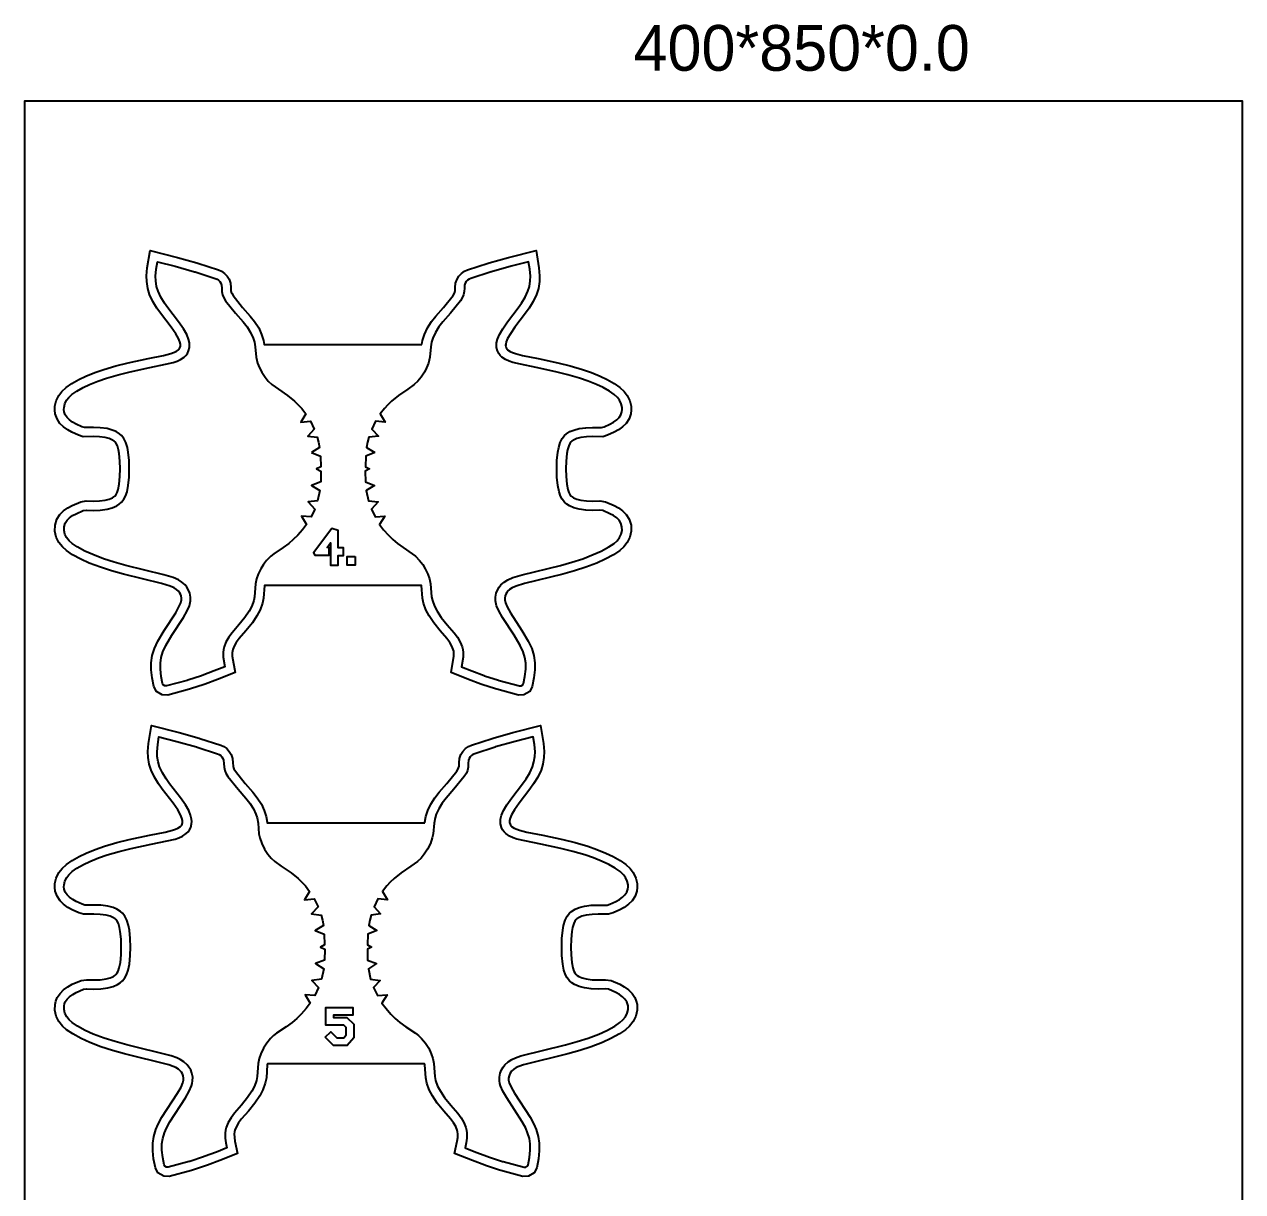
# Model space of a CAD drawing. Header units: millimetres. Extents: x 0 to 600, y 50 to 2725.
# Drawn here: x 0 to 400, y 2342.1 to 2725.2 of the extents above; entities that cross this region are included whole.
import ezdxf

# ---------------------------------------------------------------- set-up
doc = ezdxf.new("R2010")
doc.units = ezdxf.units.MM
doc.layers.add('0.0mm', color=7, linetype='Continuous')

msp = doc.modelspace()

# ---------------------------------------------------------------- linework, layer by layer
at = {"layer": '0.0mm'}
for points in [[(0, 1850), (400, 1850), (400, 2700), (0, 2700), (0, 1850)], [(130.53, 2620.12), (130.76, 2621.48), (131.37, 2623.46), (132.34, 2625.58), (133.67, 2627.65), (135.11, 2629.48), (137.6, 2632.34), (140.74, 2636.27), (141.2, 2637.01), (141.33, 2637.31), (141.44, 2637.89), (141.48, 2638.87), (141.6, 2640.32), (142.06, 2641.57), (142.7, 2642.6), (143.53, 2643.5), (144.53, 2644.21), (145.49, 2644.65), (152.31, 2646.86), (152.62, 2646.95), (159.01, 2648.74), (168, 2651.03), (168.95, 2645.27), (169.16, 2642.67), (169.12, 2640.79), (168.77, 2638.53), (168.16, 2636.56), (167.1, 2634.3), (165.78, 2632.12), (164.58, 2630.4), (161.07, 2625.82), (159.58, 2623.71), (158.66, 2622.11), (158.2, 2621.03), (158.03, 2620.3), (158.01, 2619.97), (158.03, 2619.65), (158.17, 2619.06), (158.29, 2618.82), (158.45, 2618.61), (158.67, 2618.4), (159.48, 2617.86), (160.29, 2617.48), (161.21, 2617.16), (163.58, 2616.58), (168.68, 2615.58), (175.2, 2614.15), (179.21, 2613.14), (183.21, 2611.97), (186.18, 2610.95), (189.09, 2609.77), (191.4, 2608.66), (193.67, 2607.36), (195.52, 2606.09), (196.93, 2604.78), (197.95, 2603.46), (198.83, 2601.69), (199.24, 2599.87), (199.27, 2598.64), (199.12, 2597.42), (198.55, 2595.74), (197.58, 2594.27), (196.43, 2593.13), (195.04, 2592.12), (193.63, 2591.34), (191.46, 2590.36), (189.95, 2589.88), (186.62, 2589.92), (184.6, 2589.85), (182.7, 2589.6), (181.38, 2589.25), (180.52, 2588.89), (179.78, 2588.44), (179.53, 2588.22), (179.13, 2587.7), (178.73, 2586.88), (178.36, 2585.62), (178.13, 2584.38), (177.88, 2581.86), (177.82, 2579.32), (177.88, 2576.79), (178.13, 2574.29), (178.46, 2572.61), (178.82, 2571.53), (179.11, 2570.97), (179.52, 2570.43), (179.87, 2570.14), (180.34, 2569.85), (181.4, 2569.39), (182.7, 2569.05), (184.6, 2568.8), (186.59, 2568.72), (188.98, 2568.8), (190.76, 2568.57), (193.62, 2567.31), (195.04, 2566.52), (196.43, 2565.51), (197.58, 2564.37), (198.57, 2562.87), (199.21, 2560.81), (199.26, 2558.84), (198.81, 2556.91), (197.94, 2555.17), (196.78, 2553.7), (195.47, 2552.52), (193.48, 2551.16), (190.73, 2549.66), (187.95, 2548.41), (184.32, 2547.03), (180.65, 2545.84), (176.75, 2544.75), (164.22, 2541.67), (161.45, 2540.86), (160.13, 2540.28), (159.34, 2539.78), (158.66, 2539.16), (158.37, 2538.81), (158.05, 2538.26), (157.84, 2537.69), (157.7, 2536.92), (157.7, 2536.36), (157.93, 2535.36), (158.51, 2534.03), (159.59, 2532.11), (163.35, 2526.34), (165.47, 2522.81), (166.58, 2520.37), (167.28, 2518.08), (167.6, 2515.73), (167.61, 2513.41), (167.32, 2510.77), (166.78, 2507.91), (165.93, 2506.29), (164.03, 2505.12), (162.22, 2505.08), (155.08, 2507.03), (154.7, 2507.14), (150.2, 2508.6), (149.9, 2508.7), (145.85, 2510.2), (140.1, 2512.54), (141.03, 2517.82), (141.05, 2518.92), (140.98, 2519.48), (140.84, 2520.04), (140.39, 2521.2), (139.69, 2522.39), (138.76, 2523.61), (136.53, 2526.17), (134.42, 2528.77), (132.9, 2531.08), (131.86, 2533.1), (131.07, 2535.27), (130.71, 2536.92), (130.4, 2541.01), (78.87, 2541.01), (78.56, 2536.92), (78.2, 2535.27), (77.42, 2533.1), (76.38, 2531.08), (74.85, 2528.77), (72.74, 2526.17), (70.51, 2523.61), (69.59, 2522.39), (68.88, 2521.2), (68.43, 2520.04), (68.29, 2519.48), (68.22, 2518.92), (68.24, 2517.82), (69.17, 2512.54), (63.42, 2510.2), (59.38, 2508.7), (59.07, 2508.6), (54.57, 2507.14), (54.2, 2507.03), (47.06, 2505.08), (45.24, 2505.12), (43.34, 2506.29), (42.49, 2507.91), (41.95, 2510.77), (41.66, 2513.41), (41.67, 2515.73), (42, 2518.08), (42.69, 2520.37), (43.81, 2522.81), (45.93, 2526.34), (49.68, 2532.11), (50.77, 2534.03), (51.34, 2535.36), (51.57, 2536.36), (51.58, 2536.92), (51.43, 2537.69), (51.22, 2538.26), (50.9, 2538.81), (50.62, 2539.16), (49.93, 2539.78), (49.14, 2540.28), (47.82, 2540.86), (45.06, 2541.67), (32.52, 2544.75), (28.62, 2545.84), (24.95, 2547.03), (21.33, 2548.41), (18.55, 2549.66), (15.79, 2551.16), (13.8, 2552.52), (12.49, 2553.7), (11.33, 2555.17), (10.46, 2556.91), (10.01, 2558.84), (10.06, 2560.81), (10.7, 2562.87), (11.7, 2564.37), (12.84, 2565.51), (14.24, 2566.52), (15.65, 2567.31), (18.51, 2568.57), (20.3, 2568.8), (22.68, 2568.72), (24.67, 2568.8), (26.57, 2569.05), (27.87, 2569.39), (28.94, 2569.85), (29.41, 2570.14), (29.75, 2570.43), (30.16, 2570.97), (30.45, 2571.53), (30.81, 2572.61), (31.14, 2574.29), (31.4, 2576.79), (31.45, 2579.32), (31.4, 2581.86), (31.14, 2584.38), (30.91, 2585.62), (30.54, 2586.88), (30.14, 2587.7), (29.74, 2588.22), (29.49, 2588.44), (28.76, 2588.89), (27.89, 2589.25), (26.57, 2589.6), (24.67, 2589.85), (22.65, 2589.92), (19.32, 2589.88), (17.82, 2590.36), (15.64, 2591.34), (14.24, 2592.12), (12.84, 2593.13), (11.69, 2594.27), (10.72, 2595.74), (10.15, 2597.42), (10, 2598.64), (10.03, 2599.87), (10.44, 2601.69), (11.32, 2603.46), (12.34, 2604.78), (13.75, 2606.09), (15.6, 2607.36), (17.88, 2608.66), (20.18, 2609.77), (23.1, 2610.95), (26.06, 2611.97), (30.06, 2613.14), (34.08, 2614.15), (40.6, 2615.58), (45.69, 2616.58), (48.07, 2617.16), (48.98, 2617.48), (49.8, 2617.86), (50.6, 2618.4), (50.82, 2618.61), (50.98, 2618.82), (51.1, 2619.06), (51.24, 2619.65), (51.26, 2619.97), (51.24, 2620.3), (51.07, 2621.03), (50.61, 2622.11), (49.69, 2623.71), (48.2, 2625.82), (44.7, 2630.4), (43.49, 2632.12), (42.17, 2634.3), (41.12, 2636.56), (40.5, 2638.53), (40.16, 2640.79), (40.11, 2642.67), (40.32, 2645.27), (41.28, 2651.03), (50.26, 2648.74), (56.65, 2646.95), (56.96, 2646.86), (63.78, 2644.65), (64.75, 2644.21), (65.74, 2643.5), (66.57, 2642.6), (67.22, 2641.57), (67.67, 2640.32), (67.79, 2638.87), (67.83, 2637.89), (67.95, 2637.31), (68.07, 2637.01), (68.53, 2636.27), (71.67, 2632.34), (74.16, 2629.48), (75.6, 2627.65), (76.93, 2625.58), (77.9, 2623.46), (78.51, 2621.48), (78.74, 2620.12), (130.53, 2620.12)], [(94.24, 2584.67), (97.19, 2583.55), (97.31, 2580.01), (95.95, 2579.32), (97.35, 2578.63), (97.29, 2575.09), (94.31, 2573.93), (97.01, 2572.22), (96.3, 2568.88), (93.14, 2568.47), (95.35, 2566.16), (94.13, 2563.58), (90.94, 2563.81), (92.65, 2561.11), (91.33, 2559.32), (89.74, 2557.53), (88.31, 2556.14), (86.8, 2554.87), (84.92, 2553.48), (81.91, 2551.44), (80.89, 2550.65), (79.5, 2549.26), (78.49, 2547.96), (77.62, 2546.56), (76.77, 2544.77), (76.25, 2543.22), (75.91, 2541.62), (75.59, 2537.36), (75.31, 2536.11), (74.66, 2534.3), (73.78, 2532.6), (72.43, 2530.55), (70.44, 2528.11), (68.18, 2525.51), (67.09, 2524.07), (66.17, 2522.51), (65.56, 2520.95), (65.34, 2520.03), (65.22, 2519.09), (65.24, 2517.53), (65.8, 2514.41), (62.33, 2513), (58.33, 2511.52), (58.14, 2511.45), (53.64, 2509.99), (53.41, 2509.92), (46.68, 2508.09), (46.12, 2508.1), (45.62, 2508.41), (45.36, 2508.91), (44.92, 2511.21), (44.67, 2513.57), (44.67, 2515.52), (44.94, 2517.43), (45.5, 2519.3), (46.46, 2521.41), (48.47, 2524.75), (52.24, 2530.55), (53.45, 2532.69), (54.21, 2534.42), (54.57, 2536.01), (54.58, 2537.19), (54.33, 2538.5), (53.94, 2539.55), (53.38, 2540.51), (52.8, 2541.24), (51.75, 2542.18), (50.56, 2542.93), (48.85, 2543.69), (45.83, 2544.56), (33.28, 2547.65), (29.49, 2548.71), (25.95, 2549.86), (22.47, 2551.19), (19.88, 2552.35), (17.35, 2553.72), (15.66, 2554.88), (14.69, 2555.76), (13.88, 2556.79), (13.3, 2557.93), (13.02, 2559.15), (13.05, 2560.32), (13.44, 2561.57), (14.03, 2562.47), (14.79, 2563.22), (15.85, 2563.99), (16.99, 2564.62), (19.32, 2565.65), (20.44, 2565.79), (22.69, 2565.72), (24.92, 2565.8), (27.15, 2566.1), (28.85, 2566.55), (30.32, 2567.18), (31.18, 2567.71), (31.93, 2568.36), (32.7, 2569.35), (33.22, 2570.37), (33.72, 2571.85), (34.11, 2573.84), (34.39, 2576.6), (34.45, 2579.32), (34.39, 2582.04), (34.11, 2584.8), (33.83, 2586.32), (33.35, 2587.97), (32.71, 2589.29), (31.93, 2590.29), (31.27, 2590.87), (30.12, 2591.57), (28.86, 2592.09), (27.15, 2592.55), (24.92, 2592.84), (22.69, 2592.92), (19.77, 2592.89), (18.89, 2593.17), (16.99, 2594.03), (15.85, 2594.66), (14.79, 2595.42), (14.03, 2596.18), (13.44, 2597.07), (13.09, 2598.09), (13, 2598.79), (13.02, 2599.5), (13.29, 2600.67), (13.88, 2601.86), (14.56, 2602.74), (15.64, 2603.74), (17.2, 2604.82), (19.27, 2606), (21.4, 2607.02), (24.15, 2608.14), (26.97, 2609.11), (30.85, 2610.24), (34.76, 2611.23), (41.21, 2612.64), (46.33, 2613.65), (48.91, 2614.28), (50.12, 2614.69), (51.28, 2615.24), (52.48, 2616.04), (53.06, 2616.6), (53.55, 2617.23), (53.94, 2618.04), (54.22, 2619.2), (54.27, 2619.97), (54.22, 2620.74), (53.93, 2621.96), (53.3, 2623.45), (52.22, 2625.32), (50.61, 2627.6), (47.12, 2632.17), (46.01, 2633.76), (44.82, 2635.71), (43.92, 2637.64), (43.43, 2639.21), (43.15, 2641.05), (43.11, 2642.58), (43.3, 2644.9), (43.7, 2647.32), (49.49, 2645.84), (55.84, 2644.06), (56.04, 2644), (62.7, 2641.84), (63.25, 2641.59), (63.75, 2641.24), (64.17, 2640.78), (64.5, 2640.25), (64.71, 2639.67), (64.8, 2638.69), (64.84, 2637.53), (65.07, 2636.42), (65.39, 2635.64), (66.07, 2634.54), (69.37, 2630.42), (71.85, 2627.57), (73.15, 2625.91), (74.29, 2624.14), (75.17, 2622.21), (75.55, 2620.97), (75.82, 2619.4), (76.14, 2615.95), (76.6, 2614.04), (77.19, 2612.51), (77.94, 2611.04), (79.04, 2609.39), (80.1, 2608.14), (81.29, 2607.03), (83.39, 2605.51), (86.45, 2603.44), (88.73, 2601.57), (89.94, 2600.4), (91.08, 2599.16), (92.44, 2597.39), (90.77, 2594.67), (93.95, 2594.94), (95.19, 2592.41), (93.02, 2590.09), (96.18, 2589.71), (96.6, 2588.07), (96.92, 2586.4), (94.24, 2584.67)], [(115.03, 2584.67), (112.08, 2583.55), (111.97, 2580.01), (113.32, 2579.32), (111.92, 2578.63), (111.98, 2575.09), (114.96, 2573.93), (112.26, 2572.22), (112.97, 2568.88), (116.13, 2568.47), (113.93, 2566.16), (115.15, 2563.58), (118.33, 2563.81), (116.63, 2561.11), (117.94, 2559.32), (119.53, 2557.53), (120.96, 2556.14), (122.47, 2554.87), (124.35, 2553.48), (127.37, 2551.44), (128.38, 2550.65), (129.77, 2549.26), (130.78, 2547.96), (131.65, 2546.56), (132.5, 2544.77), (133.02, 2543.22), (133.36, 2541.62), (133.69, 2537.36), (133.96, 2536.11), (134.61, 2534.3), (135.49, 2532.6), (136.85, 2530.55), (138.83, 2528.11), (141.09, 2525.51), (142.18, 2524.07), (143.1, 2522.51), (143.71, 2520.95), (143.93, 2520.03), (144.05, 2519.09), (144.03, 2517.53), (143.48, 2514.41), (146.94, 2513), (150.94, 2511.52), (151.13, 2511.45), (155.63, 2509.99), (155.86, 2509.92), (162.59, 2508.09), (163.15, 2508.1), (163.65, 2508.41), (163.91, 2508.91), (164.35, 2511.21), (164.61, 2513.57), (164.6, 2515.52), (164.34, 2517.43), (163.77, 2519.3), (162.81, 2521.41), (160.8, 2524.75), (157.03, 2530.55), (155.82, 2532.69), (155.07, 2534.42), (154.7, 2536.01), (154.69, 2537.19), (154.94, 2538.5), (155.33, 2539.55), (155.89, 2540.51), (156.48, 2541.24), (157.53, 2542.18), (158.71, 2542.93), (160.42, 2543.69), (163.44, 2544.56), (175.99, 2547.65), (179.78, 2548.71), (183.32, 2549.86), (186.8, 2551.19), (189.39, 2552.35), (191.92, 2553.72), (193.61, 2554.88), (194.59, 2555.76), (195.4, 2556.79), (195.97, 2557.93), (196.25, 2559.15), (196.22, 2560.32), (195.83, 2561.57), (195.24, 2562.47), (194.48, 2563.22), (193.43, 2563.99), (192.28, 2564.62), (189.95, 2565.65), (188.83, 2565.79), (186.58, 2565.72), (184.35, 2565.8), (182.12, 2566.1), (180.42, 2566.55), (178.95, 2567.18), (178.09, 2567.71), (177.34, 2568.36), (176.57, 2569.35), (176.05, 2570.37), (175.56, 2571.85), (175.16, 2573.84), (174.88, 2576.6), (174.82, 2579.32), (174.88, 2582.04), (175.16, 2584.8), (175.44, 2586.32), (175.93, 2587.97), (176.57, 2589.29), (177.34, 2590.29), (178, 2590.87), (179.15, 2591.57), (180.42, 2592.09), (182.12, 2592.55), (184.35, 2592.84), (186.58, 2592.92), (189.51, 2592.89), (190.38, 2593.17), (192.28, 2594.03), (193.42, 2594.66), (194.48, 2595.42), (195.24, 2596.18), (195.83, 2597.07), (196.18, 2598.09), (196.27, 2598.79), (196.25, 2599.5), (195.98, 2600.67), (195.4, 2601.86), (194.71, 2602.74), (193.64, 2603.74), (192.07, 2604.82), (190, 2606), (187.88, 2607.02), (185.12, 2608.14), (182.3, 2609.11), (178.43, 2610.24), (174.51, 2611.23), (168.06, 2612.64), (162.94, 2613.65), (160.36, 2614.28), (159.15, 2614.69), (158, 2615.24), (156.79, 2616.04), (156.21, 2616.6), (155.73, 2617.23), (155.33, 2618.04), (155.05, 2619.2), (155, 2619.97), (155.05, 2620.74), (155.34, 2621.96), (155.97, 2623.45), (157.05, 2625.32), (158.66, 2627.6), (162.15, 2632.17), (163.26, 2633.76), (164.45, 2635.71), (165.35, 2637.64), (165.84, 2639.21), (166.12, 2641.05), (166.16, 2642.58), (165.97, 2644.9), (165.57, 2647.32), (159.78, 2645.84), (153.43, 2644.06), (153.23, 2644), (146.57, 2641.84), (146.02, 2641.59), (145.52, 2641.24), (145.1, 2640.78), (144.77, 2640.25), (144.56, 2639.67), (144.48, 2638.69), (144.43, 2637.53), (144.21, 2636.42), (143.88, 2635.64), (143.2, 2634.54), (139.9, 2630.42), (137.42, 2627.57), (136.12, 2625.91), (134.98, 2624.14), (134.1, 2622.21), (133.72, 2620.97), (133.45, 2619.4), (133.14, 2615.95), (132.67, 2614.04), (132.08, 2612.51), (131.33, 2611.04), (130.24, 2609.39), (129.18, 2608.14), (127.98, 2607.03), (125.88, 2605.51), (122.83, 2603.44), (120.54, 2601.57), (119.33, 2600.4), (118.2, 2599.16), (116.84, 2597.39), (118.5, 2594.67), (115.32, 2594.94), (114.08, 2592.41), (116.25, 2590.09), (113.09, 2589.71), (112.67, 2588.07), (112.35, 2586.4), (115.03, 2584.67)], [(100.55, 2551.55), (100.55, 2547.74), (103.07, 2547.74), (103.07, 2550.95), (104.75, 2550.95), (104.83, 2553.47), (103.07, 2553.47), (103.07, 2559.06), (100.92, 2559.77), (94.96, 2551.77), (95.36, 2550.98), (100.06, 2550.96), (100.06, 2553.48), (99.37, 2553.48), (100.55, 2555.05), (100.55, 2551.55)], [(108.6, 2550.54), (108.6, 2547.74), (106.04, 2547.74), (106.04, 2550.54), (108.6, 2550.54)], [(131.52, 2463.2), (131.54, 2463.43), (131.87, 2465.28), (132.5, 2467.26), (133.44, 2469.26), (134.78, 2471.35), (136.23, 2473.19), (138.76, 2476.09), (141.98, 2480.09), (142.45, 2480.87), (142.58, 2481.18), (142.71, 2481.81), (142.75, 2482.84), (142.87, 2484.32), (143.32, 2485.57), (143.97, 2486.61), (144.8, 2487.51), (145.8, 2488.22), (146.77, 2488.66), (153.61, 2490.87), (153.91, 2490.96), (160.4, 2492.77), (169.49, 2495.08), (170.45, 2489.23), (170.66, 2486.54), (170.6, 2484.6), (170.26, 2482.46), (169.64, 2480.47), (168.56, 2478.18), (167.22, 2475.98), (166, 2474.23), (162.44, 2469.59), (160.91, 2467.44), (159.97, 2465.82), (159.51, 2464.72), (159.33, 2463.97), (159.31, 2463.62), (159.32, 2463.3), (159.47, 2462.69), (159.6, 2462.44), (159.76, 2462.22), (159.99, 2462), (160.82, 2461.45), (161.65, 2461.06), (162.59, 2460.73), (165.01, 2460.15), (170.19, 2459.13), (176.82, 2457.68), (180.9, 2456.66), (184.96, 2455.47), (187.97, 2454.44), (190.93, 2453.24), (193.27, 2452.12), (195.58, 2450.81), (197.45, 2449.51), (198.88, 2448.19), (199.92, 2446.85), (200.81, 2445.05), (201.22, 2443.23), (201.25, 2441.99), (201.09, 2440.76), (200.51, 2439.07), (199.53, 2437.59), (198.38, 2436.43), (196.96, 2435.41), (195.54, 2434.63), (193.33, 2433.63), (191.81, 2433.15), (188.44, 2433.19), (186.38, 2433.12), (184.44, 2432.86), (183.09, 2432.5), (182.2, 2432.14), (181.44, 2431.68), (181.18, 2431.45), (180.77, 2430.91), (180.36, 2430.08), (179.98, 2428.79), (179.75, 2427.53), (179.48, 2424.97), (179.42, 2422.4), (179.48, 2419.82), (179.74, 2417.28), (180.08, 2415.58), (180.45, 2414.48), (180.75, 2413.9), (181.17, 2413.35), (181.53, 2413.05), (182.02, 2412.75), (183.1, 2412.28), (184.44, 2411.93), (186.38, 2411.67), (188.41, 2411.6), (190.84, 2411.67), (192.62, 2411.45), (195.52, 2410.17), (196.96, 2409.38), (198.38, 2408.36), (199.53, 2407.2), (200.47, 2405.79), (200.92, 2404.66), (201.19, 2403.49), (201.24, 2401.63), (200.78, 2399.67), (199.91, 2397.91), (198.73, 2396.43), (197.41, 2395.24), (195.39, 2393.86), (192.59, 2392.34), (189.77, 2391.08), (186.09, 2389.68), (182.35, 2388.47), (178.4, 2387.36), (163.87, 2383.76), (162.35, 2383.23), (161.52, 2382.84), (160.68, 2382.31), (159.97, 2381.68), (159.68, 2381.32), (159.35, 2380.76), (159.14, 2380.18), (158.99, 2379.38), (158.99, 2378.72), (159.07, 2378.29), (159.21, 2377.82), (159.82, 2376.44), (160.93, 2374.47), (166.06, 2366.54), (167.33, 2364.21), (168.07, 2362.48), (168.74, 2360.26), (169.06, 2358.02), (169.08, 2355.54), (168.8, 2352.86), (168.24, 2349.95), (167.4, 2348.33), (165.49, 2347.15), (163.68, 2347.12), (156.4, 2349.1), (156.03, 2349.21), (151.46, 2350.69), (151.16, 2350.79), (147.11, 2352.29), (141.27, 2354.65), (142.11, 2358.63), (142.29, 2359.94), (142.31, 2361.12), (142.24, 2361.7), (142.1, 2362.29), (141.63, 2363.48), (140.9, 2364.72), (139.95, 2365.97), (137.68, 2368.57), (135.54, 2371.19), (133.99, 2373.52), (132.94, 2375.57), (132.14, 2377.76), (131.78, 2379.44), (131.48, 2383.79), (131.42, 2384.08), (79.83, 2384.08), (79.77, 2383.79), (79.47, 2379.44), (79.1, 2377.76), (78.31, 2375.57), (77.26, 2373.52), (75.71, 2371.19), (73.57, 2368.57), (71.3, 2365.97), (70.35, 2364.72), (69.62, 2363.48), (69.15, 2362.29), (69.01, 2361.7), (68.93, 2361.12), (68.95, 2359.94), (69.14, 2358.63), (69.98, 2354.65), (64.14, 2352.29), (60.09, 2350.79), (59.79, 2350.69), (55.21, 2349.21), (54.84, 2349.1), (47.57, 2347.12), (45.75, 2347.15), (43.85, 2348.33), (43.01, 2349.95), (42.45, 2352.86), (42.17, 2355.54), (42.19, 2358.02), (42.51, 2360.26), (43.17, 2362.48), (43.92, 2364.21), (45.19, 2366.54), (50.32, 2374.47), (51.43, 2376.44), (52.04, 2377.82), (52.18, 2378.29), (52.25, 2378.72), (52.26, 2379.38), (52.11, 2380.18), (51.89, 2380.76), (51.57, 2381.32), (51.27, 2381.68), (50.57, 2382.31), (49.73, 2382.84), (48.9, 2383.23), (47.38, 2383.76), (32.85, 2387.36), (28.9, 2388.47), (25.16, 2389.68), (21.48, 2391.08), (18.66, 2392.34), (15.86, 2393.86), (13.84, 2395.24), (12.51, 2396.43), (11.34, 2397.91), (10.47, 2399.67), (10.01, 2401.63), (10.06, 2403.49), (10.33, 2404.66), (10.78, 2405.79), (11.72, 2407.2), (12.87, 2408.36), (14.29, 2409.38), (15.73, 2410.17), (18.63, 2411.45), (20.41, 2411.67), (22.84, 2411.6), (24.87, 2411.67), (26.81, 2411.93), (28.14, 2412.28), (29.23, 2412.75), (29.72, 2413.05), (30.07, 2413.35), (30.5, 2413.9), (30.8, 2414.48), (31.17, 2415.58), (31.51, 2417.28), (31.77, 2419.82), (31.83, 2422.4), (31.77, 2424.97), (31.5, 2427.53), (31.27, 2428.79), (30.89, 2430.08), (30.48, 2430.91), (30.06, 2431.45), (29.81, 2431.68), (29.05, 2432.14), (28.16, 2432.5), (26.81, 2432.86), (24.87, 2433.12), (22.81, 2433.19), (19.44, 2433.15), (17.92, 2433.63), (15.71, 2434.63), (14.29, 2435.41), (12.87, 2436.43), (11.72, 2437.59), (10.73, 2439.07), (10.16, 2440.76), (10, 2441.99), (10.03, 2443.23), (10.44, 2445.05), (11.33, 2446.85), (12.36, 2448.19), (13.8, 2449.51), (15.67, 2450.81), (17.98, 2452.12), (20.32, 2453.24), (23.28, 2454.44), (26.29, 2455.47), (30.35, 2456.66), (34.43, 2457.68), (41.06, 2459.13), (46.24, 2460.15), (48.66, 2460.73), (49.6, 2461.06), (50.43, 2461.45), (51.25, 2462), (51.49, 2462.22), (51.65, 2462.44), (51.78, 2462.69), (51.92, 2463.3), (51.94, 2463.62), (51.92, 2463.97), (51.74, 2464.72), (51.28, 2465.82), (50.34, 2467.44), (48.81, 2469.59), (45.25, 2474.23), (44.03, 2475.98), (42.69, 2478.18), (41.61, 2480.47), (40.99, 2482.46), (40.65, 2484.6), (40.59, 2486.54), (40.8, 2489.23), (41.76, 2495.08), (50.85, 2492.77), (57.34, 2490.96), (57.64, 2490.87), (64.48, 2488.66), (65.45, 2488.22), (66.45, 2487.51), (67.28, 2486.61), (67.93, 2485.57), (68.38, 2484.32), (68.5, 2482.84), (68.54, 2481.81), (68.66, 2481.18), (68.8, 2480.87), (69.27, 2480.09), (72.49, 2476.09), (75.02, 2473.19), (76.47, 2471.35), (77.81, 2469.26), (78.75, 2467.26), (79.37, 2465.28), (79.71, 2463.43), (79.73, 2463.2), (131.52, 2463.2)], [(54.29, 2352.06), (54.06, 2351.99), (47.2, 2350.13), (46.63, 2350.14), (46.13, 2350.45), (45.87, 2350.95), (45.42, 2353.3), (45.17, 2355.69), (45.18, 2357.79), (45.45, 2359.61), (46, 2361.45), (46.62, 2362.9), (47.77, 2365), (52.88, 2372.92), (54.12, 2375.09), (54.86, 2376.79), (55.11, 2377.61), (55.25, 2378.46), (55.26, 2379.65), (55.01, 2380.98), (54.61, 2382.05), (54.05, 2383.02), (53.45, 2383.76), (52.38, 2384.71), (51.18, 2385.48), (50.03, 2386.02), (48.23, 2386.64), (33.61, 2390.26), (29.76, 2391.34), (26.16, 2392.51), (22.63, 2393.85), (19.99, 2395.03), (17.42, 2396.43), (15.7, 2397.6), (14.71, 2398.49), (13.89, 2399.53), (13.31, 2400.7), (13.02, 2401.93), (13.05, 2403.11), (13.2, 2403.77), (13.45, 2404.39), (14.05, 2405.29), (14.82, 2406.06), (15.9, 2406.84), (17.06, 2407.48), (19.44, 2408.53), (20.56, 2408.67), (22.85, 2408.6), (25.12, 2408.68), (27.39, 2408.98), (29.12, 2409.44), (30.62, 2410.08), (31.49, 2410.62), (32.26, 2411.27), (33.04, 2412.28), (33.57, 2413.31), (34.07, 2414.81), (34.47, 2416.83), (34.76, 2419.64), (34.83, 2422.4), (34.76, 2425.16), (34.47, 2427.96), (34.19, 2429.5), (33.69, 2431.17), (33.04, 2432.51), (32.26, 2433.52), (31.59, 2434.11), (30.41, 2434.82), (29.12, 2435.35), (27.39, 2435.81), (25.12, 2436.11), (22.85, 2436.19), (19.88, 2436.16), (18.99, 2436.44), (17.06, 2437.31), (15.9, 2437.95), (14.82, 2438.73), (14.05, 2439.5), (13.45, 2440.4), (13.09, 2441.44), (13, 2442.15), (13.02, 2442.86), (13.29, 2444.05), (13.89, 2445.26), (14.58, 2446.15), (15.68, 2447.17), (17.26, 2448.26), (19.37, 2449.46), (21.53, 2450.49), (24.33, 2451.63), (27.19, 2452.61), (31.14, 2453.76), (35.12, 2454.76), (41.67, 2456.19), (46.88, 2457.22), (49.5, 2457.85), (50.73, 2458.28), (51.91, 2458.83), (53.13, 2459.65), (53.73, 2460.21), (54.22, 2460.85), (54.61, 2461.67), (54.9, 2462.85), (54.95, 2463.64), (54.9, 2464.41), (54.6, 2465.65), (53.96, 2467.16), (52.87, 2469.06), (51.23, 2471.37), (47.67, 2476.01), (46.54, 2477.62), (45.33, 2479.6), (44.41, 2481.56), (43.92, 2483.15), (43.64, 2484.89), (43.59, 2486.47), (43.78, 2488.87), (44.19, 2491.37), (50.07, 2489.87), (56.53, 2488.07), (56.72, 2488.01), (63.4, 2485.85), (63.95, 2485.6), (64.46, 2485.25), (64.88, 2484.79), (65.21, 2484.26), (65.42, 2483.68), (65.5, 2482.67), (65.55, 2481.45), (65.78, 2480.3), (66.12, 2479.49), (66.82, 2478.36), (70.19, 2474.16), (72.71, 2471.27), (74.03, 2469.6), (75.18, 2467.81), (76.03, 2465.98), (76.42, 2464.75), (76.73, 2463.04), (77.03, 2459.5), (77.3, 2458.21), (77.95, 2456.33), (78.83, 2454.53), (79.93, 2452.86), (81, 2451.6), (82.2, 2450.47), (84.33, 2448.95), (87.57, 2446.76), (89.88, 2444.87), (91.11, 2443.7), (92.26, 2442.44), (93.66, 2440.62), (92, 2437.9), (95.18, 2438.17), (96.44, 2435.59), (94.27, 2433.26), (97.43, 2432.88), (97.86, 2431.21), (98.19, 2429.51), (95.51, 2427.78), (98.46, 2426.65), (98.57, 2423.08), (97.22, 2422.4), (98.61, 2421.71), (98.55, 2418.13), (95.58, 2416.97), (98.28, 2415.26), (97.56, 2411.85), (94.39, 2411.43), (96.6, 2409.13), (95.35, 2406.5), (92.17, 2406.72), (93.87, 2404.02), (92.51, 2402.18), (90.91, 2400.37), (89.46, 2398.97), (87.93, 2397.68), (85.96, 2396.24), (82.83, 2394.14), (81.8, 2393.34), (80.84, 2392.43), (79.57, 2390.9), (78.5, 2389.2), (77.65, 2387.39), (77.12, 2385.81), (76.79, 2384.2), (76.49, 2379.86), (76.21, 2378.59), (75.55, 2376.77), (74.66, 2375.05), (73.29, 2372.97), (71.28, 2370.5), (68.97, 2367.86), (67.85, 2366.39), (66.92, 2364.8), (66.28, 2363.2), (66.05, 2362.25), (65.93, 2361.29), (65.96, 2359.7), (66.19, 2358.1), (66.53, 2356.49), (63.06, 2355.08), (59.05, 2353.61), (58.86, 2353.54), (54.29, 2352.06)], [(156.96, 2352.06), (157.19, 2351.99), (164.05, 2350.13), (164.61, 2350.14), (165.12, 2350.45), (165.38, 2350.95), (165.83, 2353.3), (166.08, 2355.69), (166.06, 2357.79), (165.8, 2359.61), (165.25, 2361.45), (164.62, 2362.9), (163.48, 2365), (158.37, 2372.92), (157.13, 2375.09), (156.38, 2376.79), (156.14, 2377.61), (156, 2378.46), (155.99, 2379.65), (156.23, 2380.98), (156.63, 2382.05), (157.2, 2383.02), (157.8, 2383.76), (158.86, 2384.71), (160.07, 2385.48), (161.22, 2386.02), (163.02, 2386.64), (177.63, 2390.26), (181.49, 2391.34), (185.09, 2392.51), (188.62, 2393.85), (191.26, 2395.03), (193.83, 2396.43), (195.55, 2397.6), (196.54, 2398.49), (197.36, 2399.53), (197.94, 2400.7), (198.23, 2401.93), (198.2, 2403.11), (198.05, 2403.77), (197.8, 2404.39), (197.2, 2405.29), (196.43, 2406.06), (195.35, 2406.84), (194.19, 2407.48), (191.81, 2408.53), (190.69, 2408.67), (188.4, 2408.6), (186.13, 2408.68), (183.86, 2408.98), (182.12, 2409.44), (180.63, 2410.08), (179.76, 2410.62), (178.99, 2411.27), (178.21, 2412.28), (177.68, 2413.31), (177.18, 2414.81), (176.77, 2416.83), (176.48, 2419.64), (176.42, 2422.4), (176.48, 2425.16), (176.77, 2427.96), (177.06, 2429.5), (177.55, 2431.17), (178.21, 2432.51), (178.99, 2433.52), (179.66, 2434.11), (180.84, 2434.82), (182.12, 2435.35), (183.86, 2435.81), (186.13, 2436.11), (188.4, 2436.19), (191.36, 2436.16), (192.26, 2436.44), (194.19, 2437.31), (195.35, 2437.95), (196.43, 2438.73), (197.2, 2439.5), (197.8, 2440.4), (198.15, 2441.44), (198.24, 2442.15), (198.23, 2442.86), (197.96, 2444.05), (197.36, 2445.26), (196.67, 2446.15), (195.57, 2447.17), (193.98, 2448.26), (191.88, 2449.46), (189.72, 2450.49), (186.92, 2451.63), (184.05, 2452.61), (180.11, 2453.76), (176.13, 2454.76), (169.57, 2456.19), (164.37, 2457.22), (161.74, 2457.85), (160.52, 2458.28), (159.34, 2458.83), (158.12, 2459.65), (157.52, 2460.21), (157.03, 2460.85), (156.63, 2461.67), (156.35, 2462.85), (156.3, 2463.64), (156.35, 2464.41), (156.64, 2465.65), (157.28, 2467.16), (158.38, 2469.06), (160.02, 2471.37), (163.58, 2476.01), (164.71, 2477.62), (165.92, 2479.6), (166.83, 2481.56), (167.33, 2483.15), (167.61, 2484.89), (167.66, 2486.47), (167.47, 2488.87), (167.06, 2491.37), (161.17, 2489.87), (154.72, 2488.07), (154.53, 2488.01), (147.85, 2485.85), (147.3, 2485.6), (146.79, 2485.25), (146.37, 2484.79), (146.04, 2484.26), (145.83, 2483.68), (145.74, 2482.67), (145.7, 2481.45), (145.47, 2480.3), (145.13, 2479.49), (144.43, 2478.36), (141.06, 2474.16), (138.54, 2471.27), (137.22, 2469.6), (136.07, 2467.81), (135.22, 2465.98), (134.83, 2464.75), (134.52, 2463.04), (134.22, 2459.5), (133.95, 2458.21), (133.3, 2456.33), (132.41, 2454.53), (131.31, 2452.86), (130.25, 2451.6), (129.04, 2450.47), (126.92, 2448.95), (123.68, 2446.76), (121.37, 2444.87), (120.14, 2443.7), (118.99, 2442.44), (117.59, 2440.62), (119.25, 2437.9), (116.07, 2438.17), (114.81, 2435.59), (116.98, 2433.26), (113.82, 2432.88), (113.38, 2431.21), (113.06, 2429.51), (115.74, 2427.78), (112.79, 2426.65), (112.68, 2423.08), (114.03, 2422.4), (112.63, 2421.71), (112.69, 2418.13), (115.67, 2416.97), (112.97, 2415.26), (113.69, 2411.85), (116.85, 2411.43), (114.65, 2409.13), (115.9, 2406.5), (119.08, 2406.72), (117.38, 2404.02), (118.74, 2402.18), (120.34, 2400.37), (121.79, 2398.97), (123.32, 2397.68), (125.29, 2396.24), (128.42, 2394.14), (129.45, 2393.34), (130.41, 2392.43), (131.68, 2390.9), (132.75, 2389.2), (133.6, 2387.39), (134.12, 2385.81), (134.45, 2384.2), (134.76, 2379.86), (135.03, 2378.59), (135.69, 2376.77), (136.58, 2375.05), (137.96, 2372.97), (139.97, 2370.5), (142.28, 2367.86), (143.39, 2366.39), (144.33, 2364.8), (144.96, 2363.2), (145.19, 2362.25), (145.32, 2361.29), (145.29, 2359.7), (145.06, 2358.1), (144.72, 2356.49), (148.19, 2355.08), (152.2, 2353.61), (152.38, 2353.54), (156.96, 2352.06)], [(98.79, 2392.81), (100.57, 2394.6), (102.56, 2392.61), (104.87, 2392.61), (105.68, 2393.55), (105.68, 2395.97), (104.86, 2396.75), (99.03, 2396.75), (99.03, 2402.6), (107.84, 2402.6), (107.84, 2400.07), (101.55, 2400.07), (101.55, 2399.27), (105.86, 2399.27), (108.21, 2397.06), (108.21, 2392.6), (106.01, 2390.09), (101.51, 2390.09), (98.79, 2392.81)]]:
    msp.add_lwpolyline(points, dxfattribs=at)

# ---------------------------------------------------------------- texts
msp.add_text('400*850*0.0', height=15, dxfattribs=at).set_placement((200, 2710))

doc.saveas('drawing.dxf')
